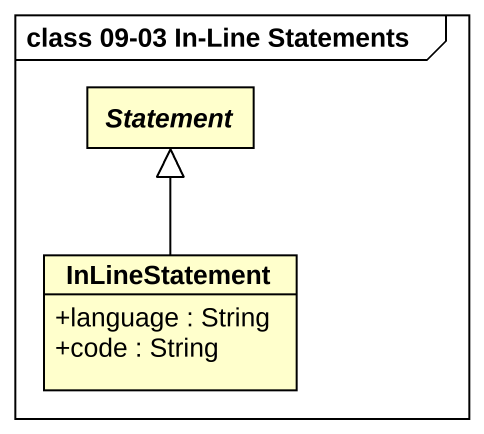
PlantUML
@startuml
mainframe class 09-03 In-Line Statements
hide circle
hide empty members
skinparam classAttributeIconSize 0
abstract class Statement
class InLineStatement {
  +language : String
  +code : String
}
InLineStatement -up-|> Statement
@enduml
